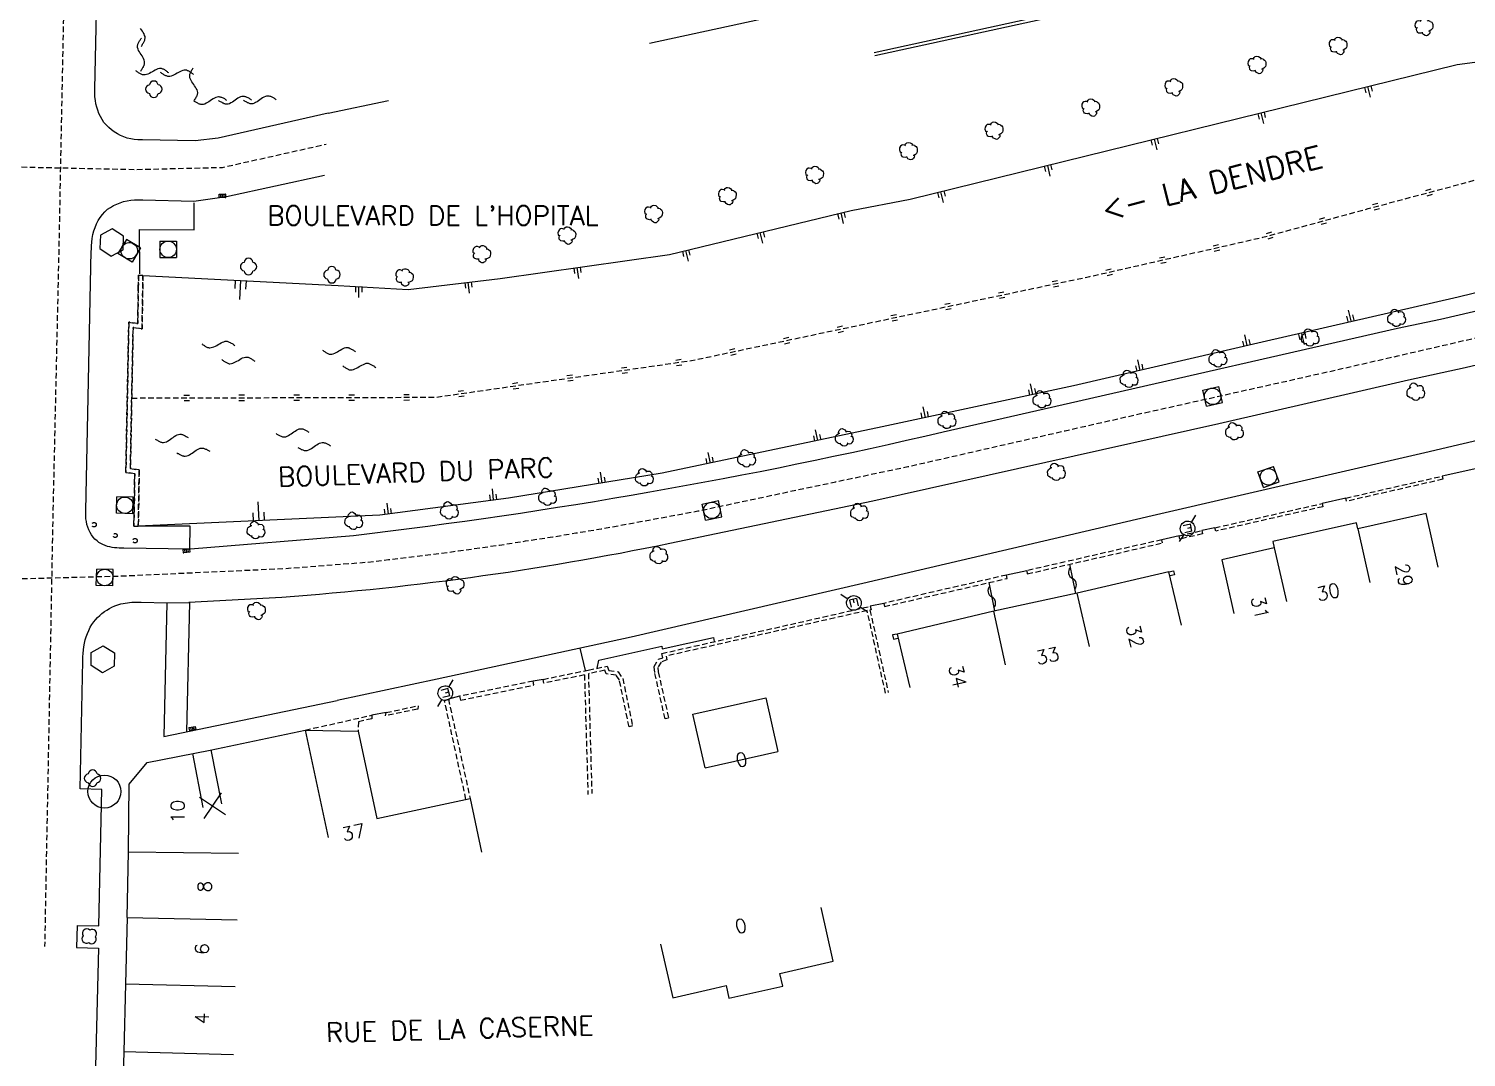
# Model space of a CAD drawing. Header units: millimetres. Extents: x 107999 to 109001, y 146999 to 148001.
# Drawn here: x 108174.5 to 108305.2, y 147096.8 to 147190.3 of the extents above; entities that cross this region are included whole.
import ezdxf
from ezdxf.enums import TextEntityAlignment as Align

# ---------------------------------------------------------------- set-up
doc = ezdxf.new("R2010")
doc.units = ezdxf.units.MM
doc.linetypes.add('DASHED', pattern=[0.75, 0.5, -0.25])
doc.layers.get('0').update_dxf_attribs({"linetype": 'CONTINUOUS'})
for name, color, linetype in [('W0001', 6, 'DASHED'), ('W0008', 7, 'CONTINUOUS'), ('W0100', 7, 'CONTINUOUS'), ('W0112', 1, 'DASHED'), ('W0211', 2, 'CONTINUOUS'), ('W0220', 5, 'DASHED'), ('W0300', 7, 'CONTINUOUS'), ('W0310', 3, 'CONTINUOUS'), ('W0334', 7, 'CONTINUOUS'), ('W0400', 7, 'CONTINUOUS'), ('W0420', 7, 'CONTINUOUS'), ('W0471', 7, 'CONTINUOUS'), ('W0473', 7, 'CONTINUOUS'), ('W0500', 5, 'DASHED'), ('W0989', 7, 'CONTINUOUS'), ('W0991', 7, 'CONTINUOUS'), ('W1102', 7, 'CONTINUOUS')]:
    doc.layers.add(name, color=color, linetype=linetype)
doc.styles.get("Standard").update_dxf_attribs({"font": 'romans.shx', "width": 0.85})

# ---------------------------------------------------------------- blocks, each defined once
blk = doc.blocks.new('t211o')
at = {"color": 0, "linetype": 'Continuous'}
for p, q in [((-0.29, 0.5), (-0.29, 0)), ((0, 1), (0, 0)), ((0.29, 0.5), (0.29, 0))]:
    blk.add_line(p, q, dxfattribs=at)
blk = doc.blocks.new('t310o')
at = {"color": 0, "linetype": 'Continuous'}
for centre, start, end in [((-0.5, 0.38), 216.8699, 323.1304), ((0.5, -0.37), 36.8699, 143.1303)]:
    blk.add_arc(centre, 0.625, start, end, dxfattribs=at)
blk = doc.blocks.new('t991o')
at = {"color": 0, "linetype": 'Continuous'}
for p, q in [((-1, 1), (1, -1)), ((-1, -1), (1, 1))]:
    blk.add_line(p, q, dxfattribs=at)
blk = doc.blocks.new('t220o')
at = {"color": 0, "linetype": 'Continuous'}
for p, q in [((-0.25, 0.25), (0.25, 0.25)), ((-0.25, -0.25), (0.25, -0.25))]:
    blk.add_line(p, q, dxfattribs=at)
blk = doc.blocks.new('T300')
for p, q in [((-0.8, 0.51), (-0.86, 0.34)), ((-0.86, 0.34), (-0.86, 0.17)), ((-0.86, 0.17), (-0.74, 0.06)), ((-0.69, 0.63), (-0.8, 0.51)), ((-0.8, -0.06), (-0.74, 0.06)), ((-0.74, 0.06), (-0.69, 0.11)), ((-0.57, 0.69), (-0.69, 0.63)), ((-0.46, 0.69), (-0.57, 0.69)), ((-0.29, 0.63), (-0.46, 0.69)), ((-0.29, 0.63), (-0.17, 0.74)), ((-0.23, 0.57), (-0.29, 0.63)), ((-0.17, 0.74), (-0.06, 0.8)), ((-0.06, 0.8), (0.06, 0.8)), ((0.06, 0.8), (0.23, 0.74)), ((0.23, 0.74), (0.34, 0.63)), ((0.34, 0.63), (0.4, 0.51)), ((0.46, 0.46), (0.34, 0.46)), ((0.4, 0.51), (0.4, 0.46)), ((0.57, 0.4), (0.46, 0.46)), ((0.57, 0.4), (0.69, 0.29)), ((0.69, 0.29), (0.74, 0.17)), ((0.74, 0.06), (0.69, -0.17)), ((0.74, 0.17), (0.74, 0.06)), ((-0.8, -0.17), (-0.8, -0.06)), ((-0.8, -0.23), (-0.8, -0.17)), ((-0.74, -0.34), (-0.8, -0.23)), ((-0.69, -0.4), (-0.74, -0.34)), ((-0.51, -0.46), (-0.69, -0.4)), ((-0.4, -0.46), (-0.51, -0.46)), ((-0.4, -0.46), (-0.34, -0.46)), ((-0.34, -0.46), (-0.34, -0.4)), ((-0.34, -0.51), (-0.34, -0.46)), ((-0.29, -0.63), (-0.34, -0.51)), ((-0.17, -0.74), (-0.29, -0.63)), ((-0.06, -0.8), (-0.17, -0.74)), ((0.06, -0.8), (-0.06, -0.8)), ((0.17, -0.74), (0.06, -0.8)), ((0.23, -0.69), (0.17, -0.74)), ((0.29, -0.46), (0.23, -0.46)), ((0.29, -0.63), (0.23, -0.69)), ((0.46, -0.4), (0.29, -0.46)), ((0.34, -0.51), (0.29, -0.63)), ((0.34, -0.51), (0.34, -0.46)), ((0.57, -0.34), (0.46, -0.4)), ((0.63, -0.29), (0.57, -0.34)), ((0.69, -0.17), (0.63, -0.29))]:
    blk.add_line(p, q)
blk = doc.blocks.new('T420')
for p, q in [((0.75, 0.75), (-0.75, 0.75)), ((-0.75, 0.75), (-0.75, -0.75)), ((0.75, 0.75), (0.75, -0.75)), ((0.75, -0.75), (-0.75, -0.75))]:
    blk.add_line(p, q)
blk.add_ellipse((0, 0), major_axis=(-0.53, 0.53), ratio=1, start_param=3.926991, end_param=10.210176)
blk = doc.blocks.new('T471')
for p, q in [((-0.333334, 0.333334), (-0.333334, -0.333334)), ((-0.333334, 0.333334), (0.333334, 0.333334)), ((-0.333334, 0), (0, 0)), ((0.500001, 0.500001), (1.000002, 1.000002)), ((-0.500001, -0.500001), (-1.000002, -1.000002)), ((-0.333334, -0.333334), (0.333334, -0.333334))]:
    blk.add_line(p, q)
blk.add_ellipse((0, 0), major_axis=(0.471405, 0.471405), ratio=1, start_param=5.4977871438, end_param=11.780972451)
blk = doc.blocks.new('T400')
for p, q in [((-0.15, 0.3), (0.15, 0.3)), ((-0.15, -0.25), (-0.15, 0.3)), ((-0.15, 0.15), (0.15, 0.15)), ((-0.15, 0), (0.15, 0)), ((0.15, 0.3), (0.15, -0.25)), ((-0.15, -0.15), (0.15, -0.15)), ((-0.15, -0.25), (-0.15, -0.3)), ((-0.15, -0.3), (0.15, -0.3)), ((0.15, -0.3), (0.15, -0.25))]:
    blk.add_line(p, q)

msp = doc.modelspace()

# ---------------------------------------------------------------- linework, layer by layer
at = {"layer": 'W0001', "flags": 128}
for points in [[(108187.45, 147417.22), (108185.59, 147414.13), (108184.2, 147411.38), (108182.2, 147404.69), (108180.79, 147395.08), (108180.65, 147340.44), (108178.62, 147241.44), (108177.97, 147209.86), (108177.19, 147170.17), (108176.66, 147146.64), (108176.54, 147140.37), (108175.9, 147106.84)], [(108146.73, 147188.47), (108156.23, 147185.78), (108160.94, 147182.67), (108164.41, 147179.3), (108168.52, 147177.84), (108177.33, 147177.65), (108184.27, 147177.5), (108192.07, 147177.69), (108201.52, 147179.8)], [(108000, 147135.05), (108003.87, 147159.86), (108005.74, 147164.76), (108008.35, 147168.89), (108012.73, 147172.78), (108018.6, 147175.01), (108024.81, 147175.08), (108034.55, 147173.19), (108089.31, 147157.97), (108121.89, 147148.95), (108138.46, 147144.85), (108150.92, 147142.61), (108158.65, 147141.11), (108169.37, 147140.17), (108176.54, 147140.37), (108183.07, 147140.55), (108197.71, 147141.22), (108205.28, 147141.8), (108207.19, 147142.04), (108210.76, 147142.45), (108213.52, 147142.82), (108217.29, 147143.35), (108219.65, 147143.72), (108222.14, 147144.1), (108224.24, 147144.45), (108226.54, 147144.83), (108228.83, 147145.25), (108235.34, 147146.45), (108247.88, 147149.11), (108254.44, 147150.48), (108268.74, 147153.74), (108275.11, 147155.19), (108290.85, 147158.7), (108295.12, 147159.67), (108299.02, 147160.56), (108315.84, 147164.44), (108324.79, 147166.45), (108342.03, 147170.34), (108349, 147171.88), (108353.49, 147172.6), (108355.09, 147172.77), (108358.4, 147173.06), (108359.72, 147173.15), (108361.41, 147173.22), (108364.44, 147173.29), (108366.1, 147173.29), (108367.37, 147173.27), (108369.71, 147173.13), (108370.85, 147172.97), (108373.01, 147172.8), (108374.76, 147172.55), (108376, 147172.37), (108377.38, 147172.17), (108380.24, 147171.76), (108388.1, 147170.56), (108403.11, 147168.34), (108417.61, 147165.99), (108427.07, 147164.5), (108457.44, 147159.54), (108487.4, 147154.9), (108506.95, 147151.78), (108519.52, 147149.8), (108526.01, 147148.78), (108548.14, 147145.07), (108549.7, 147144.79), (108551.32, 147144.5), (108552.44, 147144.3), (108553.75, 147144.06), (108554.77, 147143.88), (108556.05, 147143.65), (108557.15, 147143.45), (108558.16, 147143.17), (108559.4, 147142.72), (108560.65, 147142.22), (108561.65, 147141.74), (108562.87, 147141.11), (108564.63, 147140.06), (108565.45, 147139.49), (108566.53, 147138.72), (108567.49, 147137.76)]]:
    msp.add_lwpolyline(points, dxfattribs=at)
at = {"layer": 'W0008'}
for points in [[(108201.69, 147182.61), (108191.68, 147180.36), (108189.6, 147180.11), (108184.82, 147180.19), (108184.82, 147180.19), (108184.77, 147180.19), (108184.73, 147180.19), (108184.69, 147180.19), (108184.64, 147180.19), (108184.59, 147180.19), (108184.55, 147180.19), (108184.51, 147180.19), (108184.46, 147180.19), (108184.41, 147180.19), (108184.37, 147180.2), (108184.05, 147180.22), (108183.73, 147180.28), (108183.41, 147180.36), (108183.11, 147180.47), (108182.8, 147180.59), (108182.52, 147180.73), (108182.23, 147180.91), (108181.97, 147181.09), (108181.73, 147181.31), (108181.5, 147181.55), (108181.5, 147181.55), (108181.3, 147181.78), (108181.13, 147182.03), (108180.98, 147182.31), (108180.84, 147182.59), (108180.73, 147182.88), (108180.64, 147183.17), (108180.57, 147183.48), (108180.52, 147183.78), (108180.48, 147184.09), (108180.47, 147184.39), (108180.47, 147184.44), (108180.47, 147184.48), (108180.47, 147184.53), (108180.47, 147184.58), (108180.47, 147184.62), (108180.47, 147184.67), (108180.48, 147184.72), (108180.48, 147184.77), (108180.48, 147184.8), (108180.48, 147184.84), (108181, 147209.83)], [(108251.43, 147187.85), (108286.95, 147195.63), (108301.78, 147198.85)], [(108230.93, 147188.97), (108250.12, 147193.17)], [(108201.69, 147182.61), (108207.18, 147183.78)], [(108204, 147144.19), (108189.16, 147142.97), (108183.1, 147143.06), (108183.05, 147143.06), (108183.02, 147143.06), (108182.98, 147143.06), (108182.94, 147143.06), (108182.89, 147143.06), (108182.85, 147143.08), (108182.81, 147143.08), (108182.77, 147143.08), (108182.73, 147143.08), (108182.69, 147143.08), (108182.48, 147143.09), (108182.26, 147143.11), (108182.04, 147143.14), (108181.83, 147143.19), (108181.62, 147143.23), (108181.41, 147143.31), (108181.21, 147143.39), (108181.02, 147143.48), (108180.84, 147143.59), (108180.67, 147143.72), (108180.48, 147143.89), (108180.32, 147144.08), (108180.16, 147144.28), (108180.03, 147144.5), (108179.92, 147144.73), (108179.83, 147144.98), (108179.75, 147145.23), (108179.7, 147145.48), (108179.66, 147145.75), (108179.64, 147146), (108179.64, 147146.05), (108179.64, 147146.09), (108179.64, 147146.14), (108179.64, 147146.17), (108179.64, 147146.22), (108179.65, 147146.27), (108179.65, 147146.31), (108179.65, 147146.36), (108179.65, 147146.41), (108179.65, 147146.45), (108179.65, 147146.45), (108180.15, 147170.11), (108180.15, 147170.11), (108180.15, 147170.14), (108180.16, 147170.19), (108180.16, 147170.23), (108180.16, 147170.28), (108180.16, 147170.33), (108180.16, 147170.38), (108180.16, 147170.42), (108180.16, 147170.47), (108180.16, 147170.5), (108180.16, 147170.55), (108180.19, 147170.89), (108180.23, 147171.23), (108180.3, 147171.58), (108180.38, 147171.91), (108180.49, 147172.23), (108180.62, 147172.55), (108180.77, 147172.86), (108180.95, 147173.14), (108181.16, 147173.41), (108181.38, 147173.66), (108181.62, 147173.88), (108181.89, 147174.05), (108182.17, 147174.22), (108182.47, 147174.36), (108182.78, 147174.47), (108183.09, 147174.58), (108183.42, 147174.64), (108183.75, 147174.7), (108184.08, 147174.73), (108184.4, 147174.75), (108184.4, 147174.75), (108184.45, 147174.75), (108184.49, 147174.75), (108184.54, 147174.73), (108184.59, 147174.73), (108184.62, 147174.73), (108184.67, 147174.73), (108184.72, 147174.73), (108184.77, 147174.73), (108184.8, 147174.73), (108184.85, 147174.73), (108189.48, 147174.62), (108192.46, 147175.03), (108201.36, 147176.98)], [(108180.91, 147170.3), (108181.95, 147169.62), (108183.04, 147170.2), (108183.08, 147171.44), (108182.05, 147172.09), (108180.98, 147171.53), (108180.91, 147170.3)], [(108178.86, 147108.77), (108180.84, 147108.72), (108181.11, 147121.14), (108179.12, 147121.2), (108179.37, 147132.81), (108179.37, 147132.84), (108179.37, 147132.89), (108179.38, 147132.92), (108179.38, 147132.97), (108179.38, 147133), (108179.38, 147133.03), (108179.38, 147133.08), (108179.38, 147133.11), (108179.38, 147133.16), (108179.38, 147133.19), (108179.4, 147133.5), (108179.43, 147133.81), (108179.47, 147134.11), (108179.52, 147134.42), (108179.6, 147134.72), (108179.69, 147135.02), (108179.79, 147135.31), (108179.91, 147135.59), (108180.05, 147135.88), (108180.21, 147136.14), (108180.21, 147136.14), (108180.37, 147136.36), (108180.54, 147136.56), (108180.72, 147136.77), (108180.91, 147136.95), (108181.12, 147137.12), (108181.34, 147137.3), (108181.56, 147137.44), (108181.79, 147137.58), (108182.03, 147137.7), (108182.28, 147137.81), (108182.47, 147137.88), (108182.66, 147137.94), (108182.84, 147138), (108183.04, 147138.03), (108183.23, 147138.08), (108183.43, 147138.11), (108183.62, 147138.12), (108183.83, 147138.16), (108184.02, 147138.16), (108184.22, 147138.16), (108184.27, 147138.16), (108184.31, 147138.16), (108184.36, 147138.16), (108184.4, 147138.16), (108184.45, 147138.16), (108184.49, 147138.16), (108184.54, 147138.16), (108184.58, 147138.16), (108184.62, 147138.16), (108184.67, 147138.16), (108187.01, 147138.11), (108189.02, 147138.14)], [(108181.22, 147134.2), (108182.27, 147133.55), (108182.23, 147132.33), (108181.16, 147131.73), (108180.13, 147132.39), (108180.15, 147133.59), (108181.22, 147134.2)], [(108186.74, 147125.94), (108202.51, 147129.23)], [(108178.86, 147108.77), (108178.8, 147106.77), (108180.8, 147106.7), (108180.51, 147094.73)]]:
    msp.add_lwpolyline(points, dxfattribs=at)
for points in [[(108393.02, 147172.28), (108375.14, 147175, 0.064726), (108349.27, 147174.33), (108333.2, 147170.77), (108315.3, 147166.75), (108302.89, 147163.87), (108298.97, 147163.04), (108269.23, 147156.26), (108257.63, 147153.61, -0.027957), (108204, 147144.19)], [(108383.17, 147168.84), (108368.1, 147171.03, 0.046302), (108350.85, 147169.92), (108334.12, 147166.09), (108316.37, 147162.14), (108305.12, 147159.46), (108299.99, 147158.34), (108282.73, 147154.36), (108251.26, 147147.35), (108232.78, 147143.49, -0.03395), (108196.33, 147138.51), (108189.02, 147138.14)], [(108563.86, 147126.19, 0.198123), (108565.68, 147129.43, 0.138034), (108565.25, 147131.61, 0.225673), (108559.85, 147135.31), (108548.85, 147137.12), (108541.23, 147138.37), (108504.77, 147144.27), (108469.19, 147149.95), (108456.88, 147151.9), (108420.04, 147157.77), (108400.02, 147160.96), (108385.56, 147163.39), (108376.2, 147164.9, 0.065552), (108360.91, 147165.22), (108354.6, 147164.05), (108344.55, 147161.77), (108308.44, 147153.37), (108301.46, 147151.75), (108276.67, 147146), (108250.33, 147139.87), (108229.25, 147134.97), (108211.6, 147131.17), (108202.51, 147129.23)]]:
    msp.add_lwpolyline(points, format="xyb", dxfattribs=at)
at = {"layer": 'W0100'}
for points in [[(108302.67, 147141.33), (108301.57, 147146.21), (108295.37, 147144.82), (108295.25, 147145.37), (108287.64, 147143.66), (108287.77, 147143.09), (108283, 147142.02), (108284.1, 147137.14)], [(108279.31, 147136.06), (108278.18, 147140.93), (108269.82, 147138.99), (108262.24, 147137.33), (108253.46, 147135.26), (108254.61, 147130.4)], [(108235.98, 147123.09), (108234.88, 147127.96), (108241.5, 147129.47), (108242.61, 147124.59)], [(108183.41, 147109.48), (108183.53, 147115.47), (108183.58, 147121.61), (108185.23, 147123.59), (108190.97, 147124.69), (108199.61, 147126.53), (108204.41, 147126.42)], [(108204.41, 147126.42), (108206.11, 147118.5), (108214.61, 147120.31), (108215.65, 147115.42)], [(108235.98, 147123.09), (108242.61, 147124.59)], [(108231.94, 147107.05), (108233.06, 147102.18), (108236.86, 147103.05), (108237.9, 147103.29), (108238.16, 147102.15), (108243.06, 147103.24), (108242.79, 147104.4), (108247.64, 147105.51), (108246.53, 147110.39)], [(108183.4, 147109.48), (108183.25, 147103.45), (108183.12, 147097.27), (108182.93, 147091.06), (108185.49, 147088.52), (108192.52, 147088.77), (108192.34, 147093.77)]]:
    msp.add_lwpolyline(points, dxfattribs=at)
at = {"layer": 'W0112'}
for points in [[(108184.02, 147145.06), (108184.42, 147145.06), (108184.51, 147150.19), (108183.7, 147150.3), (108183.95, 147163.14), (108184.77, 147163), (108184.84, 147167.86), (108184.44, 147167.88), (108184.42, 147166.77), (108184.38, 147163.48), (108183.56, 147163.62), (108183.29, 147149.95), (108184.1, 147149.84), (108184.02, 147145.08), (108184.1, 147149.84), (108183.29, 147149.95), (108183.56, 147163.62), (108184.38, 147163.48), (108184.42, 147166.77), (108184.44, 147167.88), (108184.84, 147167.86), (108184.77, 147163), (108183.95, 147163.14), (108183.7, 147150.3), (108184.51, 147150.19), (108184.42, 147145.06)], [(108184.42, 147166.77), (108184.44, 147167.88), (108184.84, 147167.86)], [(108278.18, 147140.93), (108278.59, 147141.02), (108278.68, 147140.63), (108278.27, 147140.54)], [(108252.4, 147129.87), (108250.73, 147137.39), (108232.43, 147133.25), (108232.51, 147132.9), (108231.98, 147132.71), (108231.68, 147132.23), (108231.72, 147131.81), (108232.67, 147127.61), (108232.35, 147127.54), (108231.4, 147131.77), (108231.35, 147132.3), (108231.76, 147132.98), (108232.13, 147133.11), (108232.05, 147133.49), (108251.01, 147137.78), (108251.08, 147137.47), (108250.98, 147137.44), (108252.65, 147129.93)], [(108253.46, 147135.26), (108253.04, 147135.18), (108253.12, 147134.78), (108253.55, 147134.87)], [(108225.01, 147131.54), (108221.31, 147130.79), (108221.24, 147131.14), (108225.36, 147131.98), (108227.07, 147132.34), (108227.23, 147131.94), (108228.09, 147131.83), (108228.49, 147131.21), (108229.39, 147126.9), (108229.07, 147126.83), (108228.19, 147131.09), (108227.9, 147131.52), (108226.99, 147131.64), (108226.87, 147131.97), (108225.43, 147131.66), (108225.37, 147131.65), (108225.68, 147120.75)], [(108225.01, 147131.54), (108225.33, 147120.67)], [(108214.23, 147120.23), (108212.27, 147129.25), (108212.64, 147129.33), (108214.61, 147120.31)], [(108199.61, 147126.53), (108205.68, 147127.88)], [(108205.68, 147127.88), (108205.68, 147127.56), (108204.46, 147127.29), (108204.41, 147126.42)]]:
    msp.add_lwpolyline(points, dxfattribs=at)
for points in [[(108294.26, 147147.62), (108303.04, 147149.62), (108303.11, 147149.33), (108294.33, 147147.33)], [(108282.37, 147144.92), (108292.11, 147147.13), (108292.18, 147146.84), (108282.44, 147144.62)], [(108265.3, 147140.73), (108277.6, 147143.54), (108277.53, 147143.83), (108265.24, 147141.02)], [(108279.11, 147144.19), (108281.17, 147144.66), (108281.24, 147144.37), (108279.18, 147143.9)], [(108252.3, 147137.76), (108263.47, 147140.32), (108263.41, 147140.62), (108252.24, 147138.05)], [(108220.35, 147130.98), (108213.65, 147129.6), (108213.73, 147129.24), (108220.42, 147130.63)], [(108209.84, 147128.44), (108206.92, 147127.82), (108206.96, 147128.12), (108209.87, 147128.74)]]:
    msp.add_lwpolyline(points, close=True, dxfattribs=at)
for centre, radius in [((108180.4, 147145.2), 0.203), ((108182.32, 147144.22), 0.188), ((108184.12, 147143.75), 0.203)]:
    msp.add_circle(centre, radius, dxfattribs=at)
at = {"layer": 'W0211'}
for points in [[(108304.39, 147187.03), (108306.48, 147187.32), (108329.46, 147192.9), (108347.38, 147197.6), (108355.58, 147198.65), (108363.33, 147198.95), (108379.2, 147197.07), (108394.99, 147194.45), (108436.12, 147188.12), (108447.62, 147186.51), (108466.53, 147183.35), (108486.59, 147180.26), (108502.05, 147178.21), (108517.62, 147175.11), (108533.47, 147172.91), (108549.69, 147170.4), (108570.75, 147165.85), (108576.1, 147163.74), (108580.82, 147161.24), (108584.72, 147158.47), (108586.78, 147156.62), (108590.48, 147151.58), (108592.14, 147149.11), (108592.61, 147148.13)], [(108254.64, 147174.79), (108304.39, 147187.03)], [(108553.48, 147148.81), (108536.62, 147150.87), (108524.6, 147152.86), (108505.03, 147156.43), (108497.97, 147157.43), (108474.87, 147161.31), (108445.18, 147166.19), (108428.01, 147169.19), (108417.84, 147170.69), (108405.24, 147172.33), (108372.19, 147176.86), (108366.88, 147177.6), (108359.12, 147177.84), (108350.37, 147176.48), (108336.99, 147173.41), (108317.03, 147168.94), (108304.48, 147165.88), (108286.65, 147161.8), (108269.51, 147157.84), (108252.1, 147154.1), (108232.07, 147149.88), (108218.1, 147147.62), (108206.41, 147146.06)], [(108202.62, 147166.95), (108208.96, 147166.59), (108217.34, 147167.6), (108232.76, 147169.78), (108249.27, 147173.77), (108254.64, 147174.79)], [(108184.84, 147167.86), (108202.62, 147166.95)], [(108193.23, 147167.44), (108193.2, 147166.69)], [(108193.73, 147167.41), (108193.64, 147165.69)], [(108194.23, 147167.38), (108194.19, 147166.62)], [(108195.41, 147145.56), (108195.34, 147147.28)], [(108206.41, 147146.06), (108184.42, 147145.06)], [(108194.91, 147145.53), (108194.88, 147146.28)], [(108195.91, 147145.58), (108195.88, 147146.33)]]:
    msp.add_lwpolyline(points, dxfattribs=at)
at = {"layer": 'W0220', "flags": 128}
msp.add_lwpolyline([(108183.83, 147156.72), (108211.44, 147156.79), (108234.76, 147160.13), (108270.98, 147167.77), (108286.71, 147171.33), (108296.31, 147173.94), (108313.89, 147178.63), (108319.77, 147180.06), (108323.53, 147180.97), (108327.39, 147181.9), (108332.28, 147182.95), (108337.52, 147184.31), (108341.52, 147185.21), (108345.16, 147186.17), (108348.3, 147186.88), (108351.66, 147187.4), (108355.85, 147188.05), (108360.76, 147188.36), (108365.17, 147188.01), (108379.04, 147186.27), (108549.54, 147159.63), (108555.65, 147158.88), (108561.28, 147157.67), (108571.59, 147154.55), (108579.77, 147148.62), (108582.12, 147145.92), (108583.85, 147141.9)], dxfattribs=at)
at = {"layer": 'W0300'}
for centre, radius, start, end in [((108185.48, 147184.8), 0.393, 96.8428, 263.1572), ((108185.83, 147185.14), 0.401, 6.7098, 173.2902), ((108185.83, 147184.44), 0.401, 186.7098, 353.2902), ((108186.18, 147184.8), 0.409, 276.5819, 83.4181), ((108194.1, 147168.66), 0.394, 97.9696, 263.1572), ((108194.45, 147169.02), 0.401, 6.7098, 175.5154), ((108194.8, 147168.66), 0.393, 276.8428, 84.2894), ((108202.03, 147168.28), 0.393, 6.8428, 173.1572), ((108194.45, 147168.31), 0.401, 186.7098, 353.2902), ((108201.68, 147167.94), 0.393, 96.8428, 263.1572), ((108202.03, 147167.58), 0.401, 186.7098, 353.2902), ((108202.38, 147167.94), 0.408, 275.4923, 84.5077), ((108180.27, 147122.5), 0.401, 6.7098, 173.2902), ((108179.91, 147122.14), 0.409, 96.5819, 263.4181), ((108180.27, 147121.8), 0.401, 186.7098, 353.2902), ((108180.62, 147122.14), 0.393, 276.8428, 83.1572), ((108179.73, 147108.05), 0.392, 45.8069, 214.3302), ((108179.69, 147107.55), 0.393, 137.4195, 303.6901), ((108180.19, 147107.5), 0.398, 225, 33.6901), ((108180.23, 147108), 0.403, 315.7848, 124.6242)]:
    msp.add_arc(centre, radius, start, end, dxfattribs=at)
at = {"layer": 'W0310'}
for points in [[(108184.69, 147188.69), (108184.73, 147188.75), (108184.77, 147188.81), (108184.81, 147188.88), (108184.85, 147188.94), (108184.89, 147189), (108184.93, 147189.06), (108184.96, 147189.12), (108184.98, 147189.19), (108185.01, 147189.25), (108185.02, 147189.31), (108185.03, 147189.38), (108185.04, 147189.44), (108185.04, 147189.58), (108185, 147189.69), (108184.95, 147189.83), (108184.88, 147189.95), (108184.8, 147190.08), (108184.72, 147190.2), (108184.63, 147190.33)], [(108184.65, 147186.45), (108184.69, 147186.52), (108184.73, 147186.58), (108184.78, 147186.64), (108184.82, 147186.7), (108184.85, 147186.77), (108184.89, 147186.81), (108184.91, 147186.88), (108184.95, 147186.94), (108184.97, 147187), (108184.98, 147187.06), (108184.99, 147187.12), (108185, 147187.19), (108185, 147187.33), (108184.96, 147187.44), (108184.91, 147187.58), (108184.84, 147187.7), (108184.76, 147187.83), (108184.68, 147187.95), (108184.6, 147188.08), (108184.52, 147188.2), (108184.45, 147188.33), (108184.4, 147188.45), (108184.36, 147188.58), (108184.35, 147188.7), (108184.36, 147188.77), (108184.37, 147188.83), (108184.38, 147188.89), (108184.41, 147188.95), (108184.44, 147189.02), (108184.46, 147189.08), (108184.5, 147189.12), (108184.54, 147189.19), (108184.58, 147189.25), (108184.62, 147189.31), (108184.66, 147189.38), (108184.7, 147189.44)], [(108187.19, 147186.28), (108187.12, 147186.33), (108187.07, 147186.38), (108187.02, 147186.42), (108186.95, 147186.47), (108186.89, 147186.5), (108186.83, 147186.55), (108186.77, 147186.58), (108186.71, 147186.61), (108186.65, 147186.62), (108186.59, 147186.66), (108186.52, 147186.67), (108186.46, 147186.67), (108186.34, 147186.67), (108186.21, 147186.64), (108186.08, 147186.59), (108185.95, 147186.53), (108185.82, 147186.45), (108185.7, 147186.39), (108185.56, 147186.31), (108185.43, 147186.23), (108185.3, 147186.17), (108185.17, 147186.12), (108185.05, 147186.09), (108184.92, 147186.09), (108184.86, 147186.09), (108184.8, 147186.11), (108184.73, 147186.14), (108184.67, 147186.16), (108184.62, 147186.19), (108184.55, 147186.22), (108184.49, 147186.27), (108184.44, 147186.3), (108184.38, 147186.34), (108184.31, 147186.39), (108184.26, 147186.44), (108184.2, 147186.48)], [(108189.44, 147186.14), (108189.38, 147186.19), (108189.32, 147186.23), (108189.27, 147186.28), (108189.2, 147186.33), (108189.14, 147186.36), (108189.08, 147186.41), (108189.02, 147186.44), (108188.96, 147186.47), (108188.9, 147186.48), (108188.84, 147186.52), (108188.77, 147186.53), (108188.71, 147186.53), (108188.59, 147186.53), (108188.46, 147186.5), (108188.33, 147186.45), (108188.2, 147186.39), (108188.07, 147186.31), (108187.95, 147186.25), (108187.81, 147186.17), (108187.68, 147186.09), (108187.55, 147186.03), (108187.42, 147185.98), (108187.3, 147185.95), (108187.17, 147185.95), (108187.11, 147185.95), (108187.05, 147185.97), (108186.98, 147186), (108186.93, 147186.02), (108186.87, 147186.05), (108186.8, 147186.08), (108186.74, 147186.11), (108186.69, 147186.16), (108186.62, 147186.2), (108186.56, 147186.23), (108186.51, 147186.28), (108186.45, 147186.33)], [(108189.52, 147183.73), (108189.55, 147183.8), (108189.6, 147183.88), (108189.63, 147183.94), (108189.67, 147183.98), (108189.7, 147184.06), (108189.73, 147184.12), (108189.77, 147184.19), (108189.79, 147184.25), (108189.8, 147184.31), (108189.82, 147184.38), (108189.83, 147184.44), (108189.83, 147184.5), (108189.8, 147184.62), (108189.77, 147184.73), (108189.7, 147184.86), (108189.63, 147184.98), (108189.55, 147185.11), (108189.46, 147185.23), (108189.38, 147185.34), (108189.3, 147185.48), (108189.22, 147185.59), (108189.16, 147185.72), (108189.12, 147185.84), (108189.1, 147185.97), (108189.1, 147186.03), (108189.11, 147186.09), (108189.12, 147186.16), (108189.14, 147186.22), (108189.16, 147186.28), (108189.2, 147186.34), (108189.23, 147186.41), (108189.26, 147186.48), (108189.3, 147186.55), (108189.34, 147186.61), (108189.38, 147186.67), (108189.41, 147186.73)], [(108192.48, 147183.78), (108192.41, 147183.81), (108192.35, 147183.86), (108192.29, 147183.91), (108192.23, 147183.94), (108192.16, 147183.97), (108192.09, 147184), (108192.03, 147184.03), (108191.97, 147184.05), (108191.91, 147184.06), (108191.84, 147184.08), (108191.78, 147184.09), (108191.72, 147184.09), (108191.59, 147184.08), (108191.47, 147184.05), (108191.34, 147183.98), (108191.22, 147183.91), (108191.09, 147183.83), (108190.97, 147183.75), (108190.84, 147183.66), (108190.73, 147183.58), (108190.6, 147183.52), (108190.48, 147183.45), (108190.35, 147183.42), (108190.23, 147183.41), (108190.16, 147183.41), (108190.1, 147183.42), (108190.04, 147183.44), (108189.98, 147183.45), (108189.91, 147183.48), (108189.85, 147183.52), (108189.79, 147183.55), (108189.73, 147183.58), (108189.66, 147183.61), (108189.6, 147183.66), (108189.54, 147183.69), (108189.48, 147183.73)], [(108194.73, 147183.81), (108194.66, 147183.86), (108194.59, 147183.89), (108194.53, 147183.94), (108194.48, 147183.97), (108194.41, 147184.02), (108194.34, 147184.05), (108194.28, 147184.06), (108194.22, 147184.09), (108194.16, 147184.11), (108194.09, 147184.12), (108194.03, 147184.14), (108193.97, 147184.14), (108193.84, 147184.12), (108193.73, 147184.09), (108193.6, 147184.03), (108193.48, 147183.97), (108193.35, 147183.88), (108193.23, 147183.8), (108193.1, 147183.7), (108192.98, 147183.62), (108192.85, 147183.55), (108192.73, 147183.48), (108192.6, 147183.45), (108192.48, 147183.44), (108192.41, 147183.44), (108192.35, 147183.45), (108192.29, 147183.47), (108192.23, 147183.48), (108192.16, 147183.52), (108192.1, 147183.53), (108192.04, 147183.58), (108191.98, 147183.61), (108191.91, 147183.64), (108191.85, 147183.69), (108191.79, 147183.72), (108191.73, 147183.77)], [(108196.98, 147183.84), (108196.91, 147183.89), (108196.84, 147183.92), (108196.78, 147183.97), (108196.73, 147184), (108196.66, 147184.05), (108196.59, 147184.08), (108196.53, 147184.09), (108196.47, 147184.12), (108196.41, 147184.14), (108196.34, 147184.16), (108196.28, 147184.17), (108196.22, 147184.17), (108196.09, 147184.16), (108195.98, 147184.12), (108195.85, 147184.06), (108195.73, 147184), (108195.6, 147183.91), (108195.48, 147183.83), (108195.35, 147183.73), (108195.23, 147183.66), (108195.1, 147183.58), (108194.98, 147183.52), (108194.85, 147183.48), (108194.73, 147183.47), (108194.66, 147183.47), (108194.6, 147183.48), (108194.54, 147183.5), (108194.48, 147183.52), (108194.41, 147183.55), (108194.35, 147183.56), (108194.29, 147183.61), (108194.23, 147183.64), (108194.16, 147183.67), (108194.1, 147183.72), (108194.04, 147183.75), (108193.98, 147183.8)], [(108269.13, 147141.6), (108269.69, 147138.96)], [(108261.8, 147139.94), (108262.3, 147137.37)]]:
    msp.add_lwpolyline(points, dxfattribs=at)
at = {"layer": 'W0334'}
for points in [[(108251.36, 147188.14), (108286.89, 147195.92), (108301.71, 147199.14)], [(108184.55, 147168.02), (108184.53, 147172.04), (108189.51, 147172.01), (108189.52, 147174.48)], [(108306.75, 147150.44), (108303.04, 147149.62)], [(108294.26, 147147.62), (108292.11, 147147.13)], [(108189.11, 147142.98), (108189.13, 147145.06), (108184.42, 147145.06)], [(108279.11, 147144.19), (108277.53, 147143.83)], [(108282.37, 147144.92), (108281.17, 147144.66)], [(108265.24, 147141.02), (108263.41, 147140.62)], [(108187.01, 147138.11), (108186.74, 147125.94)], [(108189.08, 147138.14), (108188.82, 147126.37)], [(108252.24, 147138.05), (108251.01, 147137.78)], [(108226.18, 147132.15), (108226.33, 147132.87), (108232.05, 147134.16), (108232.08, 147133.9), (108236.75, 147134.94), (108236.8, 147134.57)], [(108225.11, 147131.93), (108224.63, 147133.97)], [(108221.24, 147131.14), (108220.35, 147130.98)], [(108213.65, 147129.6), (108212.64, 147129.33)], [(108206.96, 147128.12), (108205.68, 147127.88)]]:
    msp.add_lwpolyline(points, dxfattribs=at)
at = {"layer": 'W0473'}
msp.add_circle((108181.34, 147120.94), 1.5, dxfattribs=at)
at = {"layer": 'W0500'}
for points in [[(108190.19, 147161.66), (108190.25, 147161.61), (108190.3, 147161.56), (108190.38, 147161.53), (108190.44, 147161.48), (108190.49, 147161.44), (108190.55, 147161.41), (108190.61, 147161.38), (108190.67, 147161.34), (108190.73, 147161.31), (108190.8, 147161.3), (108190.86, 147161.28), (108190.92, 147161.28), (108191.05, 147161.3), (108191.18, 147161.33), (108191.3, 147161.38), (108191.44, 147161.44), (108191.56, 147161.5), (108191.7, 147161.58), (108191.82, 147161.66), (108191.95, 147161.73), (108192.07, 147161.8), (108192.2, 147161.84), (108192.33, 147161.88), (108192.45, 147161.88), (108192.52, 147161.88), (108192.58, 147161.86), (108192.64, 147161.84), (108192.7, 147161.81), (108192.77, 147161.78), (108192.82, 147161.75), (108192.88, 147161.72), (108192.95, 147161.67), (108193.01, 147161.64), (108193.07, 147161.59), (108193.12, 147161.55), (108193.19, 147161.5)], [(108201.17, 147161.08), (108201.23, 147161.03), (108201.29, 147160.98), (108201.36, 147160.95), (108201.42, 147160.91), (108201.48, 147160.86), (108201.54, 147160.83), (108201.59, 147160.8), (108201.66, 147160.77), (108201.72, 147160.73), (108201.78, 147160.72), (108201.84, 147160.7), (108201.91, 147160.7), (108202.04, 147160.72), (108202.16, 147160.75), (108202.29, 147160.8), (108202.42, 147160.86), (108202.55, 147160.92), (108202.68, 147161), (108202.8, 147161.08), (108202.94, 147161.16), (108203.05, 147161.22), (108203.19, 147161.27), (108203.31, 147161.3), (108203.44, 147161.3), (108203.5, 147161.3), (108203.56, 147161.28), (108203.62, 147161.27), (108203.69, 147161.23), (108203.75, 147161.2), (108203.8, 147161.17), (108203.87, 147161.14), (108203.93, 147161.09), (108203.99, 147161.06), (108204.05, 147161.02), (108204.11, 147160.97), (108204.17, 147160.92)], [(108192.03, 147160.22), (108192.09, 147160.17), (108192.15, 147160.12), (108192.2, 147160.08), (108192.27, 147160.05), (108192.33, 147160), (108192.39, 147159.97), (108192.45, 147159.94), (108192.52, 147159.91), (108192.57, 147159.89), (108192.63, 147159.86), (108192.7, 147159.84), (108192.76, 147159.84), (108192.89, 147159.86), (108193.02, 147159.89), (108193.14, 147159.94), (108193.27, 147160), (108193.4, 147160.06), (108193.53, 147160.14), (108193.66, 147160.22), (108193.79, 147160.3), (108193.91, 147160.36), (108194.05, 147160.41), (108194.17, 147160.44), (108194.3, 147160.44), (108194.36, 147160.44), (108194.42, 147160.42), (108194.48, 147160.39), (108194.54, 147160.38), (108194.6, 147160.34), (108194.66, 147160.31), (108194.73, 147160.28), (108194.78, 147160.23), (108194.84, 147160.19), (108194.91, 147160.16), (108194.96, 147160.11), (108195.02, 147160.06)], [(108203.02, 147159.64), (108203.08, 147159.59), (108203.13, 147159.55), (108203.2, 147159.52), (108203.27, 147159.47), (108203.32, 147159.42), (108203.38, 147159.39), (108203.44, 147159.36), (108203.5, 147159.33), (108203.56, 147159.3), (108203.62, 147159.28), (108203.69, 147159.27), (108203.75, 147159.27), (108203.88, 147159.28), (108204.01, 147159.31), (108204.13, 147159.36), (108204.27, 147159.42), (108204.39, 147159.5), (108204.52, 147159.58), (108204.65, 147159.66), (108204.77, 147159.72), (108204.9, 147159.78), (108205.03, 147159.84), (108205.16, 147159.88), (108205.28, 147159.88), (108205.34, 147159.88), (108205.41, 147159.86), (108205.47, 147159.84), (108205.53, 147159.81), (108205.59, 147159.78), (108205.65, 147159.75), (108205.71, 147159.72), (108205.77, 147159.67), (108205.84, 147159.64), (108205.89, 147159.59), (108205.95, 147159.55), (108206.02, 147159.5)], [(108185.96, 147152.98), (108186.02, 147152.94), (108186.09, 147152.91), (108186.16, 147152.88), (108186.22, 147152.84), (108186.28, 147152.8), (108186.34, 147152.78), (108186.41, 147152.75), (108186.48, 147152.72), (108186.54, 147152.7), (108186.6, 147152.69), (108186.66, 147152.69), (108186.73, 147152.69), (108186.85, 147152.7), (108186.98, 147152.75), (108187.09, 147152.81), (108187.22, 147152.89), (108187.34, 147152.97), (108187.46, 147153.06), (108187.59, 147153.14), (108187.7, 147153.22), (108187.83, 147153.3), (108187.95, 147153.36), (108188.07, 147153.41), (108188.2, 147153.42), (108188.26, 147153.42), (108188.32, 147153.42), (108188.38, 147153.41), (108188.45, 147153.39), (108188.51, 147153.36), (108188.58, 147153.33), (108188.64, 147153.31), (108188.7, 147153.27), (108188.77, 147153.23), (108188.84, 147153.2), (108188.9, 147153.16), (108188.96, 147153.12)], [(108196.95, 147153.48), (108197.02, 147153.44), (108197.09, 147153.41), (108197.15, 147153.38), (108197.21, 147153.34), (108197.27, 147153.3), (108197.34, 147153.28), (108197.41, 147153.25), (108197.47, 147153.22), (108197.53, 147153.2), (108197.59, 147153.19), (108197.66, 147153.19), (108197.72, 147153.19), (108197.84, 147153.2), (108197.97, 147153.25), (108198.09, 147153.31), (108198.21, 147153.39), (108198.33, 147153.47), (108198.45, 147153.56), (108198.58, 147153.64), (108198.7, 147153.72), (108198.82, 147153.8), (108198.94, 147153.86), (108199.06, 147153.91), (108199.19, 147153.92), (108199.25, 147153.92), (108199.31, 147153.92), (108199.38, 147153.91), (108199.44, 147153.89), (108199.5, 147153.86), (108199.57, 147153.83), (108199.63, 147153.81), (108199.7, 147153.77), (108199.76, 147153.73), (108199.83, 147153.7), (108199.89, 147153.66), (108199.95, 147153.62)], [(108187.94, 147151.73), (108188, 147151.69), (108188.07, 147151.66), (108188.13, 147151.62), (108188.2, 147151.59), (108188.26, 147151.55), (108188.32, 147151.53), (108188.39, 147151.5), (108188.45, 147151.47), (108188.52, 147151.45), (108188.58, 147151.44), (108188.64, 147151.44), (108188.7, 147151.44), (108188.83, 147151.45), (108188.95, 147151.5), (108189.07, 147151.56), (108189.2, 147151.64), (108189.31, 147151.72), (108189.44, 147151.81), (108189.56, 147151.89), (108189.68, 147151.97), (108189.8, 147152.05), (108189.92, 147152.11), (108190.05, 147152.16), (108190.17, 147152.17), (108190.23, 147152.17), (108190.3, 147152.17), (108190.36, 147152.16), (108190.42, 147152.14), (108190.48, 147152.11), (108190.55, 147152.08), (108190.62, 147152.06), (108190.68, 147152.02), (108190.74, 147151.98), (108190.81, 147151.95), (108190.88, 147151.91), (108190.94, 147151.88)], [(108198.93, 147152.23), (108198.99, 147152.19), (108199.06, 147152.16), (108199.12, 147152.12), (108199.19, 147152.09), (108199.25, 147152.05), (108199.31, 147152.03), (108199.38, 147152), (108199.44, 147151.97), (108199.5, 147151.95), (108199.56, 147151.94), (108199.62, 147151.94), (108199.69, 147151.94), (108199.8, 147151.95), (108199.94, 147152), (108200.05, 147152.06), (108200.18, 147152.12), (108200.3, 147152.22), (108200.42, 147152.3), (108200.54, 147152.39), (108200.66, 147152.47), (108200.79, 147152.55), (108200.91, 147152.61), (108201.03, 147152.66), (108201.16, 147152.67), (108201.22, 147152.67), (108201.28, 147152.67), (108201.34, 147152.66), (108201.41, 147152.64), (108201.47, 147152.61), (108201.54, 147152.58), (108201.6, 147152.56), (108201.66, 147152.52), (108201.73, 147152.48), (108201.8, 147152.45), (108201.86, 147152.41), (108201.92, 147152.38)]]:
    msp.add_lwpolyline(points, dxfattribs=at)
at = {"layer": 'W1102'}
for p, q in [((108295.37, 147144.82), (108296.47, 147139.94)), ((108287.77, 147143.09), (108288.87, 147138.21)), ((108270.95, 147134.12), (108269.82, 147138.99)), ((108263.31, 147132.45), (108262.24, 147137.33)), ((108190.32, 147119.48), (108189.38, 147124.39)), ((108192.01, 147119.82), (108191.04, 147124.73))]:
    msp.add_line(p, q, dxfattribs=at)
for points in [[(108199.61, 147126.53), (108201.7, 147116.75)], [(108183.53, 147115.47), (108193.53, 147115.33)], [(108183.41, 147109.48), (108193.41, 147109.28)], [(108183.25, 147103.45), (108193.25, 147103.2)], [(108193.09, 147097), (108183.09, 147097.27)]]:
    msp.add_lwpolyline(points, dxfattribs=at)

# ---------------------------------------------------------------- block references
at = {"layer": 'W0211'}
for p, rotation in [((108296.29, 147185.03), 193.8224125615949), ((108286.58, 147182.64), 193.8224125615949), ((108276.86, 147180.26), 193.8224125615949), ((108267.15, 147177.87), 193.8224125615949), ((108257.44, 147175.48), 193.8224125615949), ((108248.35, 147173.55), 193.58263347511), ((108241.01, 147171.77), 193.549394330413), ((108234.23, 147170.13), 193.58263347511), ((108224.35, 147168.59), 188.042442889386), ((108214.44, 147167.25), 186.889615559978), ((108204.49, 147166.85), 179.908948581238), ((108294.73, 147163.74), 13.5270743219399), ((108285.28, 147161.48), 12.9853866908218), ((108290.28, 147162.56), 192.947946218173), ((108275.54, 147159.23), 12.9853866908218), ((108265.78, 147157.04), 12.1184824826991), ((108256, 147154.94), 12.1184824826991), ((108246.22, 147152.86), 11.9137100174177), ((108236.44, 147150.8), 11.9137100174177), ((108226.6, 147148.99), 9.19227460356132), ((108216.72, 147147.46), 6.3707372214281), ((108207.14, 147146.16), 6.3707372214281)]:
    msp.add_blockref('t211o', p, dxfattribs=dict(at, rotation=rotation))
at = {"layer": 'W0220'}
for p, rotation in [((108301.85, 147175.42), 14.91550055344594), ((108297.02, 147174.13), 14.91550055344594), ((108292.2, 147172.82), 15.24811367673419), ((108287.37, 147171.51), 15.24811367673419), ((108282.5, 147170.38), 12.73557230056003), ((108277.63, 147169.27), 12.73557230056003), ((108267.86, 147167.11), 11.92239335503718), ((108272.75, 147168.17), 12.73557230056003), ((108262.97, 147166.08), 11.92239335503718), ((108258.08, 147165.05), 11.92239335503718), ((108253.19, 147164.02), 11.92239335503718), ((108243.4, 147161.95), 11.92239335503718), ((108248.29, 147162.98), 11.92239335503718), ((108238.51, 147160.92), 11.92239335503718), ((108228.65, 147159.25), 8.128925081493554), ((108233.6, 147159.96), 8.128925081493554), ((108218.75, 147157.84), 8.128925081493554), ((108223.7, 147158.55), 8.128925081493554), ((108188.83, 147156.73), 0.1568369288572342), ((108193.83, 147156.75), 0.1568369288572342), ((108198.83, 147156.76), 0.1568369288572342), ((108203.83, 147156.77), 0.1568369288572342), ((108208.83, 147156.79), 0.1568369288572342), ((108213.8, 147157.13), 8.128925081493554)]:
    msp.add_blockref('t220o', p, dxfattribs=dict(at, rotation=rotation))
at = {"layer": 'W0300'}
for p, rotation in [((108301.48, 147190.45), 12.98770679249181), ((108293.66, 147188.73), 12.98770679249181), ((108286.28, 147187), 12.98770679249181), ((108278.72, 147184.97), 12.98770679249181), ((108271.16, 147183.12), 12.98770679249181), ((108262.36, 147181.03), 12.98770679249181), ((108254.58, 147179.16), 12.98770679249181), ((108246.02, 147177), 8.042442889386049), ((108238.09, 147175.07), 8.042442889386049), ((108231.37, 147173.45), 6.889615559978229), ((108223.49, 147171.49), 6.889615559978229), ((108215.73, 147169.8), 359.908948581238), ((108208.7, 147167.68), 359.908948581238), ((108298.81, 147164.01), 192.845712203021), ((108290.94, 147162.23), 193.676011794124), ((108282.55, 147160.33), 193.676011794124), ((108274.47, 147158.47), 193.52707432194), ((108300.55, 147157.3), 193.283332881899), ((108266.55, 147156.61), 192.843087164666), ((108257.91, 147154.73), 192.843087164666), ((108284.06, 147153.7), 192.744684314284), ((108248.56, 147153.14), 192.1184824826991), ((108239.68, 147151.23), 192.1184824826991), ((108230.38, 147149.52), 192.1184824826991), ((108267.86, 147150.01), 193.0548690268), ((108221.57, 147147.74), 191.913710017418), ((108203.94, 147145.56), 189.192274603561), ((108212.64, 147146.5), 189.192274603561), ((108249.94, 147146.36), 193.094892263011), ((108195.05, 147144.72), 188.088356536864), ((108231.69, 147142.44), 193.08828278886), ((108213.33, 147139.69), 11.99437043631481), ((108195.26, 147137.35), 11.99437043631481)]:
    msp.add_blockref('T300', p, dxfattribs=dict(at, rotation=rotation))
at = {"layer": 'W0310'}
for p, rotation in [((108269.4, 147140.32), 282.159449666323), ((108262.06, 147138.63), 281.069575428071)]:
    msp.add_blockref('t310o', p, dxfattribs=dict(at, rotation=rotation))
at = {"layer": 'W0400'}
for p, rotation in [((108192.09, 147175.11), 88.97437623921802), ((108188.79, 147142.82), 274.852358940629), ((108189.34, 147126.66), 281.8724661588309)]:
    msp.add_blockref('T400', p, dxfattribs=dict(at, rotation=rotation))
at = {"layer": 'W0420'}
for p, rotation in [((108183.6, 147170.11), 329.082475255692), ((108187.14, 147170.24), 90.29665975407694), ((108282.16, 147156.87), 192.635356919761), ((108287.24, 147149.55), 199.544972035962), ((108183.2, 147146.97), 268.73717629759), ((108236.61, 147146.5), 191.795030183322), ((108181.37, 147140.4), 268.73717629759)]:
    msp.add_blockref('T420', p, dxfattribs=dict(at, rotation=rotation))
at = {"layer": 'W0471'}
for p, rotation in [((108279.88, 147144.86), 192.744684314284), ((108249.52, 147138.09), 282.5242774094841), ((108212.35, 147129.89), 194.743841959024)]:
    msp.add_blockref('T471', p, dxfattribs=dict(at, rotation=rotation))
at = {"layer": 'W0991', "rotation": 281.2706580652766}
msp.add_blockref('t991o', (108191.17, 147119.65), dxfattribs=at)

# ---------------------------------------------------------------- texts
at = {"layer": 'W0500'}
msp.add_text('<- LA DENDRE', height=2, rotation=13.8394, dxfattribs=at).set_placement((108282.09, 147176.26), align=Align.MIDDLE)
at = {"layer": 'W0989'}
msp.add_text("BOULEVARD DE L'HOPITAL", height=1.75, dxfattribs=at).set_placement((108211.22, 147173.31), align=Align.MIDDLE)
for s, rotation, p in [('BOULEVARD DU PARC', 2, (108209.68, 147149.98)), ('RUE DE LA CASERNE', 1.5203, (108213.67, 147099.36))]:
    msp.add_text(s, height=1.75, rotation=rotation, dxfattribs=at).set_placement(p, align=Align.MIDDLE)
at = {"layer": 'W0991'}
for s, rotation, p in [('29', 282.6496, (108299.57, 147140.63)), ('30', 12.8093, (108292.67, 147139.07)), ('31', 282.6496, (108286.48, 147137.67)), ('32', 282.8876, (108275.11, 147135.08)), ('33', 12.3215, (108267.13, 147133.28)), ('34', 283.0252, (108258.98, 147131.43)), ('0', 12.7889, (108239.3, 147123.84)), ('10', 90, (108188, 147119.11)), ('37', 12.1466, (108203.99, 147117.24)), ('8', 90, (108190.47, 147112.29)), ('0', 12.8537, (108239.24, 147108.72))]:
    msp.add_text(s, height=1.25, rotation=rotation, dxfattribs=at).set_placement(p, align=Align.MIDDLE)
for s, width, p, p2 in [('6', 1.050255, (108190.83, 147106.08), (108190.85, 147107.14)), ('4', 0.991907, (108190.83, 147099.77), (108190.85, 147100.83))]:
    msp.add_text(s, height=1.25, rotation=88.7383, dxfattribs=dict(at, width=width)).set_placement(p, p2, align=Align.FIT)

doc.saveas('drawing.dxf')
